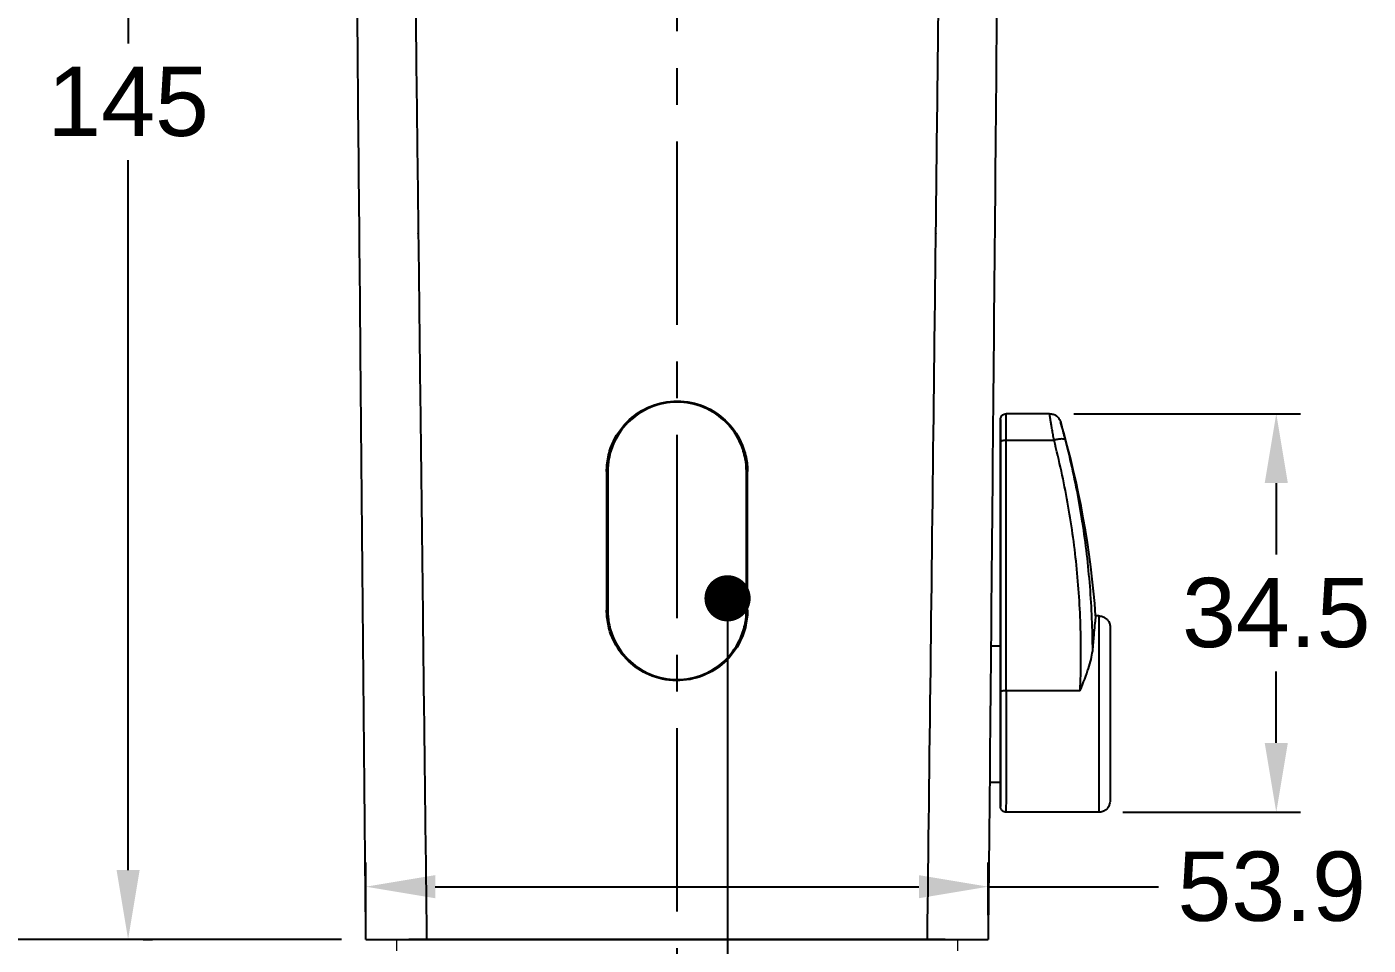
# Model space of a CAD drawing. Header units: millimetres. Extents: x 5401 to 6241, y 1473 to 2067.
# Drawn here: x 5480.2 to 5596.3, y 1702.7 to 1782.2 of the extents above; entities that cross this region are included whole.
import ezdxf

# ---------------------------------------------------------------- set-up
doc = ezdxf.new("R2010")
doc.units = ezdxf.units.MM
doc.linetypes.add('CENTERX2', pattern=[101.6, 63.5, -12.7, 12.7, -12.7])
doc.layers.add('CENTER', color=1, linetype='CENTERX2')
doc.layers.add('DIM', color=3, linetype='Continuous')
doc.styles.get("Standard").update_dxf_attribs({"font": 'arial.ttf'})
doc.dimstyles.new('사본 ISO-25', dxfattribs={"dimtxt": 7, "dimasz": 7, "dimexe": 2.1, "dimexo": 2.1, "dimgap": 2, "dimtad": 1, "dimtih": 1, "dimtoh": 1, "dimdec": 1, "dimdsep": 46, "dimtxsty": 'Standard', "dimcen": 0, "dimclrd": 3, "dimclre": 3, "dimclrt": 4, "dimazin": 2, "dimtp": 0.1, "dimtm": 0.1, "dimtfac": 0.714286, "dimtdec": 1, "dimtmove": 0, "dimatfit": 3, "dimfxl": 1, "dimarcsym": 0})

# ---------------------------------------------------------------- blocks, each defined once
blk = doc.blocks.new('*D39')
at = {"layer": 'DIM', "color": 3, "lineweight": -2, "transparency": 16777216}
for p, q in [((5512.3, 1853.24), (5466.83, 1853.24)), ((5468.93, 1847.24), (5468.93, 1783.3)), ((5468.93, 1709.24), (5468.93, 1773.17)), ((5507.41, 1703.24), (5466.83, 1703.24))]:
    blk.add_line(p, q, dxfattribs=at)
at = {"layer": 'DIM', "color": 3, "transparency": 16777216}
for points in [[(5467.93, 1847.24), (5469.93, 1847.24), (5468.93, 1853.24)], [(5467.93, 1709.24), (5469.93, 1709.24), (5468.93, 1703.24)]]:
    blk.add_solid(points, dxfattribs=at)
at = {"layer": 'DIM', "color": 4, "transparency": 16777216, "insert": (5468.93, 1778.24), "char_height": 6, "attachment_point": 5}
blk.add_mtext('150', dxfattribs=at)
blk = doc.blocks.new('*D44')
at = {"layer": 'DIM', "color": 3, "lineweight": -2, "transparency": 16777216}
for p, q in [((5570.8, 1748.74), (5590.42, 1748.74)), ((5588.32, 1742.74), (5588.32, 1736.55)), ((5588.32, 1720.24), (5588.32, 1726.42)), ((5575.05, 1714.24), (5590.42, 1714.24))]:
    blk.add_line(p, q, dxfattribs=at)
at = {"layer": 'DIM', "color": 3, "transparency": 16777216}
for points in [[(5587.32, 1742.74), (5589.32, 1742.74), (5588.32, 1748.74)], [(5587.32, 1720.24), (5589.32, 1720.24), (5588.32, 1714.24)]]:
    blk.add_solid(points, dxfattribs=at)
at = {"layer": 'DIM', "color": 4, "transparency": 16777216, "insert": (5588.32, 1731.49), "char_height": 6, "attachment_point": 5}
blk.add_mtext('34.5', dxfattribs=at)
blk = doc.blocks.new('*D45')
at = {"layer": 'DIM', "color": 3, "lineweight": -2, "transparency": 16777216}
for p, q in [((5534.35, 1848.24), (5486.83, 1848.24)), ((5488.93, 1842.24), (5488.93, 1780.8)), ((5488.93, 1709.24), (5488.93, 1770.68)), ((5490.22, 1703.24), (5491.03, 1703.24))]:
    blk.add_line(p, q, dxfattribs=at)
at = {"layer": 'DIM', "color": 3, "transparency": 16777216}
for points in [[(5487.93, 1842.24), (5489.93, 1842.24), (5488.93, 1848.24)], [(5487.93, 1709.24), (5489.93, 1709.24), (5488.93, 1703.24)]]:
    blk.add_solid(points, dxfattribs=at)
at = {"layer": 'DIM', "color": 4, "transparency": 16777216, "insert": (5488.93, 1775.74), "char_height": 6, "attachment_point": 5}
blk.add_mtext('145', dxfattribs=at)
blk = doc.blocks.new('*D57')
at = {"layer": 'DIM', "color": 3, "lineweight": -2, "transparency": 16777216}
for p, q in [((5509.51, 1705.34), (5509.51, 1709.9)), ((5563.38, 1705.34), (5563.38, 1709.9)), ((5515.51, 1707.8), (5557.38, 1707.8)), ((5563.38, 1707.8), (5578.12, 1707.8))]:
    blk.add_line(p, q, dxfattribs=at)
at = {"layer": 'DIM', "color": 3, "transparency": 16777216}
for points in [[(5515.51, 1708.8), (5515.51, 1706.8), (5509.51, 1707.8)], [(5557.38, 1708.8), (5557.38, 1706.8), (5563.38, 1707.8)]]:
    blk.add_solid(points, dxfattribs=at)
at = {"layer": 'DIM', "color": 4, "transparency": 16777216, "insert": (5587.92, 1707.8), "char_height": 6, "attachment_point": 5}
blk.add_mtext('53.9', dxfattribs=at)

msp = doc.modelspace()

# ---------------------------------------------------------------- linework, layer by layer
at = {"extrusion": (0, 1, 0)}
for p, q in [((5568.7, 1748.74), (5564.94, 1748.74)), ((5564.95, 1724.76), (5564.94, 1746.45)), ((5564.94, 1746.45), (5569.08, 1746.45)), ((5564.44, 1746.34), (5564.44, 1728.64)), ((5564.44, 1728.64), (5564.44, 1746.34)), ((5564.45, 1724.64), (5564.44, 1746.33)), ((5564.44, 1728.64), (5564.44, 1746.1)), ((5564.44, 1746.1), (5564.44, 1746.1)), ((5564.44, 1746.09), (5564.45, 1728.04)), ((5530.45, 1731.74), (5530.45, 1731.74)), ((5572.95, 1731.24), (5572.69, 1731.24)), ((5564.45, 1729.74), (5564.45, 1729.74)), ((5563.62, 1728.64), (5564.45, 1728.64)), ((5564.45, 1727.57), (5564.45, 1727.57)), ((5571.34, 1724.76), (5564.95, 1724.76)), ((5563.51, 1716.84), (5564.45, 1716.84)), ((5572.95, 1714.24), (5564.95, 1714.24))]:
    msp.add_line(p, q, dxfattribs=at)
for p, q in [((5509.51, 1703.24), (5563.38, 1703.24)), ((5512.15, 1703.24), (5560.75, 1703.24))]:
    msp.add_line(p, q)
at = {"color": 7, "linetype": 'Continuous', "lineweight": 18}
for p, q in [((5512.15, 1703.24), (5512.15, 1702.24)), ((5560.75, 1702.24), (5560.75, 1703.24))]:
    msp.add_line(p, q, dxfattribs=at)
for centre, major_axis, ratio, start_param, end_param in [((5564.94, 1745.74), (0, 3), 0.000625, -1.33034, 0), ((5564.44, 1745.74), (0, 2.5), 0.000625, -1.33034, 1.328313), ((5492.89, 1725.49), (68.07, 42.03), 0.999999, -0.481242, -0.267685), ((5564.45, 1722.74), (0, 7), 0.000625, -0.808025, 0.568226), ((5564.95, 1724.64), (0.5, 0), 0.238146, 1.570152, 3.140949), ((5564.45, 1722.74), (0, 8), 0.000625, 2.400157, 4.952846), ((5564.95, 1722.74), (0, 8.5), 0.000625, 3.141593, 4.952846)]:
    msp.add_ellipse(centre, major_axis=major_axis, ratio=ratio, start_param=start_param, end_param=end_param)
at = {"extrusion": (2.22045e-16, 0, -1)}
for centre, major_axis, ratio, start_param, end_param in [((5564.44, 1745.74), (0, 1.5), 0.000625, -1.328313, 1.33034), ((5564.94, 1746.33), (-0.5, 0), 0.238146, 6.283829, 7.854626), ((5572.95, 1722.74), (0, 8.5), 0.000625, 0, 3.141593), ((5564.45, 1722.74), (0, 5.9), 0.000625, 0, 3.141593), ((5564.45, 1727.92), (0, 0.5), 0.000625, 1.33034, 3.949618), ((5572.95, 1715.31), (0.153, -0.999), 0.99193, 4.869598, 5.332387)]:
    msp.add_ellipse(centre, major_axis=major_axis, ratio=ratio, start_param=start_param, end_param=end_param, dxfattribs=at)
for points, knots in [([(5509.51, 1703.24), (5509.36, 1719.9), (5509.21, 1736.57), (5508.94, 1765.99), (5508.82, 1778.76), (5508.67, 1794.72), (5508.64, 1797.96), (5508.55, 1803.74), (5508.5, 1806.35), (5508.35, 1812.59), (5508.24, 1816.13), (5508, 1822.12), (5507.86, 1824.68), (5507.67, 1827.48), (5507.61, 1828.24), (5507.51, 1829.23), (5507.47, 1829.54), (5507.45, 1829.74)], [0, 0, 0, 0, 5, 5, 8.829703, 8.829703, 9.790098, 9.790098, 10.601572, 10.601572, 11.836245, 11.836245, 13.042575, 13.042575, 13.611644, 13.611644, 14.007595, 14.007595, 14.007595, 14.007595]), ([(5512.17, 1823.56), (5512.19, 1823.5), (5512.18, 1823.46), (5512.17, 1823.41), (5512.17, 1823.4), (5512.17, 1823.39), (5512.17, 1823.38), (5512.17, 1823.35), (5512.17, 1823.32), (5512.18, 1823.28), (5512.18, 1823.23), (5512.19, 1823.18), (5512.2, 1823.12), (5512.2, 1823.1), (5512.2, 1823.09), (5512.2, 1823.08), (5512.22, 1822.96), (5512.24, 1822.82), (5512.25, 1822.67), (5512.27, 1822.53), (5512.29, 1822.37), (5512.31, 1822.21), (5512.33, 1822.02), (5512.35, 1821.83), (5512.36, 1821.61), (5512.38, 1821.4), (5512.4, 1821.17), (5512.42, 1820.92), (5512.44, 1820.7), (5512.46, 1820.47), (5512.48, 1820.23), (5512.54, 1819.38), (5512.6, 1818.4), (5512.67, 1817.29), (5512.68, 1817.04), (5512.7, 1816.79), (5512.71, 1816.53), (5512.78, 1815.28), (5512.85, 1813.89), (5512.92, 1812.4), (5512.93, 1812.19), (5512.94, 1811.99), (5512.95, 1811.78), (5512.95, 1811.77), (5512.95, 1811.76), (5512.95, 1811.74), (5513.02, 1810.11), (5513.09, 1808.35), (5513.16, 1806.5), (5513.17, 1806.37), (5513.17, 1806.24), (5513.18, 1806.11), (5513.21, 1805.12), (5513.25, 1804.1), (5513.28, 1803.06), (5513.32, 1802.03), (5513.35, 1800.99), (5513.39, 1799.91), (5513.4, 1799.37), (5513.42, 1798.82), (5513.44, 1798.26), (5513.44, 1798.24), (5513.44, 1798.22), (5513.44, 1798.2), (5513.44, 1797.94), (5513.45, 1797.67), (5513.46, 1797.39), (5513.46, 1797.1), (5513.47, 1796.79), (5513.48, 1796.5), (5513.48, 1796.49), (5513.48, 1796.48), (5513.48, 1796.47), (5513.5, 1795.9), (5513.54, 1795.37), (5513.58, 1794.87), (5513.59, 1794.82), (5513.59, 1794.76), (5513.59, 1794.71), (5513.63, 1794.27), (5513.67, 1793.84), (5513.69, 1793.34), (5513.69, 1793.22), (5513.7, 1793.08), (5513.7, 1792.95), (5513.7, 1792.79), (5513.7, 1792.62), (5513.7, 1792.46), (5513.71, 1792.16), (5513.71, 1791.86), (5513.72, 1791.56), (5513.72, 1790.96), (5513.73, 1790.36), (5513.74, 1789.76), (5513.75, 1788.56), (5513.77, 1787.35), (5513.79, 1786.15), (5513.79, 1786.1), (5513.79, 1786.06), (5513.79, 1786.02), (5513.82, 1783.65), (5513.85, 1781.28), (5513.87, 1778.92), (5513.95, 1772.06), (5514.04, 1765.2), (5514.12, 1758.35), (5514.15, 1755.56), (5514.18, 1752.78), (5514.21, 1750), (5514.29, 1743.58), (5514.37, 1737.17), (5514.44, 1730.76), (5514.55, 1721.58), (5514.66, 1712.41), (5514.77, 1703.24)], [0.0000001, 0.0000001, 0.0000001, 0.0000001, 0.0111938, 0.0111938, 0.0111938, 0.0130094, 0.0130094, 0.0130094, 0.0182582, 0.0182582, 0.0182582, 0.0248301, 0.0248301, 0.0248301, 0.0260187, 0.0260187, 0.0260187, 0.0390281, 0.0390281, 0.0390281, 0.0513807, 0.0513807, 0.0513807, 0.0650468, 0.0650468, 0.0650468, 0.0788479, 0.0788479, 0.0788479, 0.0910655, 0.0910655, 0.0910655, 0.1336462, 0.1336462, 0.1336462, 0.1431029, 0.1431029, 0.1431029, 0.1886108, 0.1886108, 0.1886108, 0.1947727, 0.1947727, 0.1947727, 0.1951404, 0.1951404, 0.1951404, 0.2437994, 0.2437994, 0.2437994, 0.2471778, 0.2471778, 0.2471778, 0.2731965, 0.2731965, 0.2731965, 0.2992152, 0.2992152, 0.2992152, 0.3122246, 0.3122246, 0.3122246, 0.3126864, 0.3126864, 0.3126864, 0.3187292, 0.3187292, 0.3187292, 0.3252339, 0.3252339, 0.3252339, 0.3254298, 0.3254298, 0.3254298, 0.3382433, 0.3382433, 0.3382433, 0.3396659, 0.3396659, 0.3396659, 0.3512526, 0.3512526, 0.3512526, 0.354238, 0.354238, 0.354238, 0.3577573, 0.3577573, 0.3577573, 0.364262, 0.364262, 0.364262, 0.3772714, 0.3772714, 0.3772714, 0.4032901, 0.4032901, 0.4032901, 0.404239, 0.404239, 0.404239, 0.4553275, 0.4553275, 0.4553275, 0.6033371, 0.6033371, 0.6033371, 0.6634772, 0.6634772, 0.6634772, 0.801946, 0.801946, 0.801946, 1, 1, 1, 1]), ([(5558.12, 1703.24), (5558.31, 1718.82), (5558.61, 1744.05), (5558.94, 1771.68), (5559.09, 1784.95), (5559.15, 1789.16), (5559.17, 1791.26), (5559.19, 1792.16), (5559.19, 1792.46)], [0, 0, 0, 0, 0.523981, 0.848079, 0.929104, 0.969616, 0.989872, 1, 1, 1, 1]), ([(5530.35, 1743.74), (5530.35, 1743.93), (5530.36, 1744.13), (5530.4, 1744.55), (5530.43, 1744.78), (5530.58, 1745.47), (5530.73, 1745.93), (5531.28, 1747.06), (5531.74, 1747.7), (5532.85, 1748.71), (5533.46, 1749.1), (5534.87, 1749.68), (5535.67, 1749.84), (5537.28, 1749.83), (5538.07, 1749.67), (5539.48, 1749.08), (5540.09, 1748.68), (5541.19, 1747.65), (5541.65, 1747.01), (5542.18, 1745.88), (5542.33, 1745.43), (5542.47, 1744.75), (5542.5, 1744.53), (5542.54, 1744.12), (5542.55, 1743.93), (5542.55, 1743.74)], [0.000039, 0.000039, 0.000039, 0.000039, 0.058338, 0.058338, 0.12736, 0.12736, 0.271379, 0.271379, 0.505765, 0.505765, 0.722971, 0.722971, 0.964253, 0.964253, 1.205907, 1.205907, 1.423293, 1.423293, 1.658433, 1.658433, 1.7993, 1.7993, 1.86641, 1.86641, 1.923462, 1.923462, 1.923462, 1.923462]), ([(5542.45, 1743.74), (5542.45, 1744.11), (5542.41, 1744.48), (5542.26, 1745.29), (5542.13, 1745.72), (5541.65, 1746.82), (5541.23, 1747.44), (5540.15, 1748.53), (5539.48, 1748.97), (5538.02, 1749.58), (5537.24, 1749.74), (5535.66, 1749.74), (5534.88, 1749.58), (5533.42, 1748.98), (5532.76, 1748.53), (5531.67, 1747.44), (5531.25, 1746.82), (5530.77, 1745.73), (5530.64, 1745.29), (5530.48, 1744.48), (5530.45, 1744.11), (5530.45, 1743.74)], [0.000001, 0.000001, 0.000001, 0.000001, 0.112137, 0.112137, 0.246836, 0.246836, 0.470754, 0.470754, 0.708468, 0.708468, 0.945563, 0.945563, 1.182614, 1.182614, 1.42033, 1.42033, 1.644565, 1.644565, 1.779573, 1.779573, 1.891902, 1.891902, 1.891902, 1.891902]), ([(5564.44, 1746.34), (5564.44, 1746.6), (5564.44, 1746.86), (5564.44, 1747.31), (5564.44, 1747.51), (5564.44, 1747.85), (5564.44, 1747.98), (5564.44, 1748.17), (5564.44, 1748.21), (5564.44, 1748.24), (5564.44, 1748.25), (5564.44, 1748.25), (5564.44, 1748.25), (5564.44, 1748.26), (5564.44, 1748.26), (5564.44, 1748.27), (5564.44, 1748.27), (5564.44, 1748.28), (5564.44, 1748.28), (5564.45, 1748.3), (5564.45, 1748.32), (5564.45, 1748.35), (5564.46, 1748.37), (5564.48, 1748.43), (5564.5, 1748.48), (5564.55, 1748.56), (5564.59, 1748.6), (5564.67, 1748.66), (5564.72, 1748.69), (5564.83, 1748.73), (5564.88, 1748.74), (5564.94, 1748.74)], [0, 0, 0, 0, 0.0810952, 0.0810952, 0.1607295, 0.1607295, 0.2404394, 0.2404394, 0.320204, 0.320204, 0.3242477, 0.3242477, 0.327301, 0.327301, 0.328307, 0.328307, 0.329315, 0.329315, 0.3313487, 0.3313487, 0.3353796, 0.3353796, 0.3414188, 0.3414188, 0.3554154, 0.3554154, 0.3713002, 0.3713002, 0.3872315, 0.3872315, 0.4044233, 0.4044233, 0.4044233, 0.4044233]), ([(5569.08, 1746.45), (5569.05, 1746.61), (5569.02, 1746.77), (5569, 1746.92), (5568.97, 1747.07), (5568.95, 1747.21), (5568.92, 1747.35), (5568.91, 1747.42), (5568.9, 1747.49), (5568.89, 1747.56), (5568.88, 1747.62), (5568.87, 1747.69), (5568.86, 1747.75), (5568.84, 1747.87), (5568.82, 1747.98), (5568.8, 1748.09), (5568.79, 1748.14), (5568.78, 1748.19), (5568.78, 1748.24), (5568.77, 1748.28), (5568.76, 1748.32), (5568.76, 1748.36), (5568.75, 1748.41), (5568.74, 1748.44), (5568.74, 1748.48), (5568.73, 1748.51), (5568.73, 1748.54), (5568.72, 1748.57), (5568.72, 1748.6), (5568.71, 1748.62), (5568.71, 1748.64), (5568.71, 1748.66), (5568.71, 1748.68), (5568.7, 1748.7), (5568.7, 1748.71), (5568.7, 1748.72), (5568.7, 1748.73), (5568.7, 1748.73), (5568.7, 1748.74), (5568.7, 1748.74), (5568.7, 1748.74), (5568.7, 1748.74), (5568.7, 1748.74)], [0, 0, 0, 0, 0.0625, 0.0625, 0.0625, 0.125, 0.125, 0.125, 0.15625, 0.15625, 0.15625, 0.1875, 0.1875, 0.1875, 0.25, 0.25, 0.25, 0.28125, 0.28125, 0.28125, 0.3125, 0.3125, 0.3125, 0.34375, 0.34375, 0.34375, 0.375, 0.375, 0.375, 0.40625, 0.40625, 0.40625, 0.4375, 0.4375, 0.4375, 0.46875, 0.46875, 0.46875, 0.5, 0.5, 0.5, 0.5000613, 0.5000613, 0.5000613, 0.5000613]), ([(5568.7, 1748.74), (5568.8, 1748.74), (5568.91, 1748.72), (5569.11, 1748.66), (5569.21, 1748.61), (5569.38, 1748.48), (5569.45, 1748.4), (5569.54, 1748.27), (5569.57, 1748.22), (5569.61, 1748.15), (5569.62, 1748.12), (5569.64, 1748.07), (5569.65, 1748.05), (5569.66, 1748.02)], [0, 0, 0, 0, 0.0316247, 0.0316247, 0.0635189, 0.0635189, 0.095298, 0.095298, 0.1114862, 0.1114862, 0.1197866, 0.1197866, 0.1281738, 0.1281738, 0.1281738, 0.1281738]), ([(5569.66, 1748.02), (5569.66, 1748.02), (5569.66, 1748.01), (5569.66, 1747.99), (5569.67, 1747.96), (5569.68, 1747.91), (5569.7, 1747.85), (5569.72, 1747.77), (5569.74, 1747.68), (5569.77, 1747.55), (5569.81, 1747.4), (5569.85, 1747.22), (5569.89, 1747.04), (5569.96, 1746.79), (5570.01, 1746.59), (5570.04, 1746.48)], [0.004097, 0.004097, 0.004097, 0.004097, 0.0619117, 0.124451, 0.1869902, 0.2495294, 0.3120686, 0.3746078, 0.437147, 0.4996863, 0.6247647, 0.6873039, 0.7498431, 0.8749216, 1, 1, 1, 1]), ([(5570.04, 1746.48), (5570.03, 1746.5), (5569.96, 1746.54), (5569.74, 1746.56), (5569.41, 1746.53), (5569.18, 1746.48), (5569.08, 1746.45)], [0, 0, 0, 0, 0.250001, 0.500002, 0.750003, 1, 1, 1, 1]), ([(5571.34, 1724.76), (5571.42, 1726.55), (5571.43, 1728.34), (5571.38, 1730.13), (5571.33, 1731.97), (5571.21, 1733.8), (5571.02, 1735.62), (5570.84, 1737.45), (5570.58, 1739.27), (5570.25, 1741.07), (5569.93, 1742.88), (5569.54, 1744.67), (5569.08, 1746.45)], [0, 0, 0, 0, 0.2454968, 0.2454968, 0.2454968, 0.4969979, 0.4969979, 0.4969979, 0.7484989, 0.7484989, 0.7484989, 1, 1, 1, 1]), ([(5570.04, 1746.48), (5570.51, 1744.67), (5571.3, 1741.04), (5572.08, 1735.52), (5572.36, 1731.22), (5572.4, 1728.77), (5572.4, 1728.17)], [0, 0, 0, 0, 0.3011681, 0.6023362, 0.9035043, 0.9999998, 0.9999998, 0.9999998, 0.9999998]), ([(5530.35, 1743.74), (5530.35, 1741.74), (5530.35, 1739.74), (5530.35, 1735.74), (5530.35, 1733.74), (5530.35, 1731.74)], [-1.200227, -1.200227, -1.200227, -1.200227, -0.600134, -0.600134, -0.000039, -0.000039, -0.000039, -0.000039]), ([(5530.45, 1743.74), (5530.45, 1741.74), (5530.45, 1739.74), (5530.45, 1735.74), (5530.45, 1733.74), (5530.45, 1731.74)], [0.000001, 0.000001, 0.000001, 0.000001, 0.59976, 0.59976, 1.200023, 1.200023, 1.200023, 1.200023]), ([(5542.45, 1731.74), (5542.45, 1733.74), (5542.45, 1735.74), (5542.45, 1739.74), (5542.45, 1741.74), (5542.45, 1743.74)], [0.000001, 0.000001, 0.000001, 0.000001, 0.600218, 0.600218, 1.199929, 1.199929, 1.199929, 1.199929]), ([(5542.55, 1731.74), (5542.55, 1733.74), (5542.55, 1735.74), (5542.55, 1739.74), (5542.55, 1741.74), (5542.55, 1743.74)], [-1.200282, -1.200282, -1.200282, -1.200282, -0.600159, -0.600159, -0.000039, -0.000039, -0.000039, -0.000039]), ([(5542.55, 1731.74), (5542.55, 1731.54), (5542.54, 1731.34), (5542.49, 1730.9), (5542.46, 1730.66), (5542.3, 1729.95), (5542.14, 1729.49), (5541.58, 1728.36), (5541.11, 1727.73), (5540.01, 1726.73), (5539.4, 1726.35), (5537.98, 1725.78), (5537.18, 1725.63), (5535.57, 1725.65), (5534.77, 1725.82), (5533.36, 1726.43), (5532.76, 1726.83), (5531.67, 1727.86), (5531.22, 1728.5), (5530.7, 1729.63), (5530.56, 1730.07), (5530.43, 1730.73), (5530.39, 1730.95), (5530.36, 1731.36), (5530.35, 1731.55), (5530.35, 1731.74)], [0.000039, 0.000039, 0.000039, 0.000039, 0.060587, 0.060587, 0.132824, 0.132824, 0.278556, 0.278556, 0.511033, 0.511033, 0.726634, 0.726634, 0.968686, 0.968686, 1.211824, 1.211824, 1.427948, 1.427948, 1.662643, 1.662643, 1.799284, 1.799284, 1.86601, 1.86601, 1.923002, 1.923002, 1.923002, 1.923002]), ([(5530.45, 1731.74), (5530.45, 1731.36), (5530.48, 1730.98), (5530.64, 1730.17), (5530.77, 1729.74), (5531.25, 1728.65), (5531.67, 1728.03), (5532.75, 1726.95), (5533.41, 1726.5), (5534.87, 1725.89), (5535.65, 1725.74), (5537.24, 1725.74), (5538.02, 1725.89), (5539.48, 1726.5), (5540.14, 1726.94), (5541.22, 1728.03), (5541.64, 1728.64), (5542.12, 1729.74), (5542.26, 1730.17), (5542.41, 1730.98), (5542.45, 1731.36), (5542.45, 1731.74)], [0.000001, 0.000001, 0.000001, 0.000001, 0.112949, 0.112949, 0.248542, 0.248542, 0.470923, 0.470923, 0.708542, 0.708542, 0.945736, 0.945736, 1.182907, 1.182907, 1.420527, 1.420527, 1.643075, 1.643075, 1.778825, 1.778825, 1.891869, 1.891869, 1.891869, 1.891869]), ([(5572.69, 1731.24), (5572.69, 1731.24), (5572.68, 1731.17), (5572.65, 1730.89), (5572.63, 1730.68), (5572.57, 1730.16), (5572.55, 1729.87), (5572.48, 1729.14), (5572.44, 1728.68), (5572.4, 1728.17)], [0.000001, 0.000001, 0.000001, 0.000001, 0.1859117, 0.1859117, 0.3814843, 0.3814843, 0.5475841, 0.5475841, 0.7464989, 0.7464989, 0.7464989, 0.7464989]), ([(5572.95, 1731.24), (5573.05, 1731.24), (5573.16, 1731.22), (5573.37, 1731.15), (5573.46, 1731.1), (5573.63, 1730.97), (5573.71, 1730.9), (5573.83, 1730.72), (5573.88, 1730.62), (5573.92, 1730.47), (5573.93, 1730.42), (5573.94, 1730.36), (5573.94, 1730.34), (5573.94, 1730.32), (5573.94, 1730.32), (5573.94, 1730.3), (5573.94, 1730.29), (5573.94, 1730.28), (5573.94, 1730.28), (5573.95, 1730.27), (5573.95, 1730.27), (5573.95, 1730.26), (5573.95, 1730.25), (5573.95, 1730.24), (5573.95, 1730.23), (5573.95, 1730.17), (5573.95, 1730.1), (5573.95, 1729.79), (5573.95, 1729.42), (5573.95, 1728.5), (5573.95, 1727.94), (5573.95, 1726.67), (5573.95, 1725.95), (5573.95, 1724.44), (5573.95, 1723.64), (5573.95, 1722.05), (5573.95, 1721.24), (5573.95, 1719.72), (5573.95, 1718.99), (5573.95, 1717.7), (5573.95, 1717.12), (5573.95, 1716.19), (5573.95, 1715.82), (5573.95, 1715.45), (5573.95, 1715.36), (5573.95, 1715.3)], [0, 0, 0, 0, 0.032431, 0.032431, 0.064275, 0.064275, 0.096139, 0.096139, 0.127998, 0.127998, 0.143501, 0.143501, 0.147585, 0.147585, 0.150436, 0.150436, 0.153924, 0.153924, 0.157352, 0.157352, 0.163055, 0.163055, 0.176321, 0.176321, 0.216071, 0.216071, 0.335645, 0.335645, 0.591207, 0.591207, 0.83042, 0.83042, 1.069529, 1.069529, 1.308564, 1.308564, 1.547583, 1.547583, 1.786602, 1.786602, 2.025636, 2.025636, 2.264729, 2.264729, 2.39343, 2.39343, 2.39343, 2.39343]), ([(5541.99, 1729.44), (5541.96, 1729.38), (5541.94, 1729.32), (5541.83, 1729.08), (5541.74, 1728.9), (5541.63, 1728.72)], [0.23600753, 0.23600753, 0.23600753, 0.23600753, 0.25574312, 0.25574312, 0.31499699, 0.31499699, 0.31499699, 0.31499699]), ([(5571.34, 1724.76), (5571.35, 1724.77), (5571.35, 1724.77), (5571.62, 1725.46), (5571.87, 1726.11), (5572.24, 1727.24), (5572.37, 1727.74), (5572.4, 1728.17)], [-0.3460635, -0.3460635, -0.3460635, -0.3460635, -0.3449995, -0.3449995, -0.1669236, -0.1669236, -0.0000027, -0.0000027, -0.0000027, -0.0000027]), ([(5564.95, 1714.24), (5564.94, 1714.24), (5564.93, 1714.24), (5564.9, 1714.24), (5564.87, 1714.24), (5564.79, 1714.26), (5564.74, 1714.28), (5564.65, 1714.33), (5564.61, 1714.37), (5564.54, 1714.45), (5564.51, 1714.5), (5564.48, 1714.57), (5564.47, 1714.59), (5564.46, 1714.63), (5564.46, 1714.64), (5564.46, 1714.66), (5564.45, 1714.67), (5564.45, 1714.68), (5564.45, 1714.69), (5564.45, 1714.7), (5564.45, 1714.7), (5564.45, 1714.71), (5564.45, 1714.71), (5564.45, 1714.72), (5564.45, 1714.72), (5564.45, 1714.73), (5564.45, 1714.73), (5564.45, 1714.74), (5564.45, 1714.75), (5564.45, 1714.79), (5564.45, 1714.85), (5564.45, 1715.12), (5564.45, 1715.47), (5564.45, 1716.21), (5564.45, 1716.51), (5564.45, 1716.84)], [0, 0, 0, 0, 0.0026319, 0.0026319, 0.0105499, 0.0105499, 0.0266965, 0.0266965, 0.0426219, 0.0426219, 0.0585502, 0.0585502, 0.0663278, 0.0663278, 0.0694615, 0.0694615, 0.0729868, 0.0729868, 0.0746411, 0.0746411, 0.0769805, 0.0769805, 0.0797102, 0.0797102, 0.0845882, 0.0845882, 0.0969428, 0.0969428, 0.133971, 0.133971, 0.2452955, 0.2452955, 0.5145045, 0.5145045, 0.6611538, 0.6611538, 0.6611538, 0.6611538]), ([(5573.87, 1714.84), (5573.82, 1714.74), (5573.77, 1714.65), (5573.62, 1714.49), (5573.54, 1714.42), (5573.35, 1714.32), (5573.25, 1714.28), (5573.08, 1714.25), (5573.02, 1714.24), (5572.95, 1714.24)], [0, 0, 0, 0, 0.032167, 0.032167, 0.0639277, 0.0639277, 0.0957931, 0.0957931, 0.1157877, 0.1157877, 0.1157877, 0.1157877]), ([(5573.84, 1714.85), (5573.86, 1714.84), (5573.87, 1714.84), (5573.87, 1714.84), (5573.86, 1714.84), (5573.84, 1714.85)], [0.7304945, 0.7304945, 0.7304945, 0.7304945, 0.8256389, 0.8256389, 0.9174792, 0.9174792, 0.9174792, 0.9174792]), ([(5559.67, 1703.24), (5556.22, 1703.24), (5552.5, 1703.24), (5548.64, 1703.24), (5544.67, 1703.24), (5540.56, 1703.24), (5536.45, 1703.24), (5532.33, 1703.24), (5528.22, 1703.24), (5524.26, 1703.24), (5520.39, 1703.24), (5516.67, 1703.24), (5513.22, 1703.24)], [0, 0, 0, 0, 0.246727, 0.246727, 0.246727, 0.5, 0.5, 0.5, 0.753273, 0.753273, 0.753273, 1, 1, 1, 1])]:
    msp.add_open_spline(points, degree=3, knots=knots)
for points in [[(5564.2, 1792.53), (5563.93, 1762.77), (5563.66, 1733), (5563.38, 1703.24)], [(5568.7, 1748.74), (5568.7, 1748.74), (5568.7, 1748.74), (5568.7, 1748.74)], [(5569.66, 1748.02), (5569.66, 1748.02), (5569.66, 1748.02), (5569.66, 1748.02)]]:
    msp.add_open_spline(points, degree=3)
for points, weights in [([(5514.04, 1764.35), (5514.04, 1764.37), (5514.04, 1764.38)], [0.999951956092, 0.999951968178, 0.999951980286]), ([(5558.85, 1764.33), (5558.85, 1764.32), (5558.85, 1764.31)], [0.999951932188, 0.999951924841, 0.999951917502])]:
    msp.add_rational_spline(points, weights, degree=2)
at = {"layer": 'CENTER', "ltscale": 0.25}
msp.add_line((5536.45, 1680.24), (5536.45, 1858.24), dxfattribs=at)

# ---------------------------------------------------------------- dimensions: what is measured, and where the dimension line sits
at = {"layer": 'DIM'}
for base, p1, p2, picture, middle in [((5468.93, 1703.24), (5514.4, 1853.24), (5509.51, 1703.24), '*D39', (5468.93, 1778.24)), ((5488.93, 1703.24), (5536.45, 1848.24), (5488.12, 1703.24), '*D45', (5488.93, 1775.74)), ((5588.32, 1714.24), (5568.7, 1748.74), (5572.95, 1714.24), '*D44', (5588.32, 1731.49))]:
    dim = msp.add_linear_dim(base=base, p1=p1, p2=p2, angle=90, dimstyle='사본 ISO-25', override={"dimtxt": 6, "dimasz": 6, "dimtad": 0}, dxfattribs=at)
    dim.commit()
    dim.dimension.update_dxf_attribs({"geometry": picture, "text_midpoint": middle})
dim = msp.add_linear_dim(base=(5563.38, 1707.8), p1=(5509.51, 1703.24), p2=(5563.38, 1703.24), dimstyle='사본 ISO-25', override={"dimtxt": 6, "dimasz": 6, "dimtad": 0}, dxfattribs=at)
dim.commit()
dim.dimension.update_dxf_attribs({"geometry": '*D57', "text_midpoint": (5587.92, 1707.8), "dimtype": 160})

# ---------------------------------------------------------------- leaders
msp.add_leader([(5540.82, 1732.76), (5540.82, 1616.8), (5566.61, 1616.8)], dimstyle='사본 ISO-25', override={"dimasz": 4, "dimgap": 2, "dimtad": 0, "dimldrblk": 'Dot'}, dxfattribs=at)

doc.saveas('drawing.dxf')
